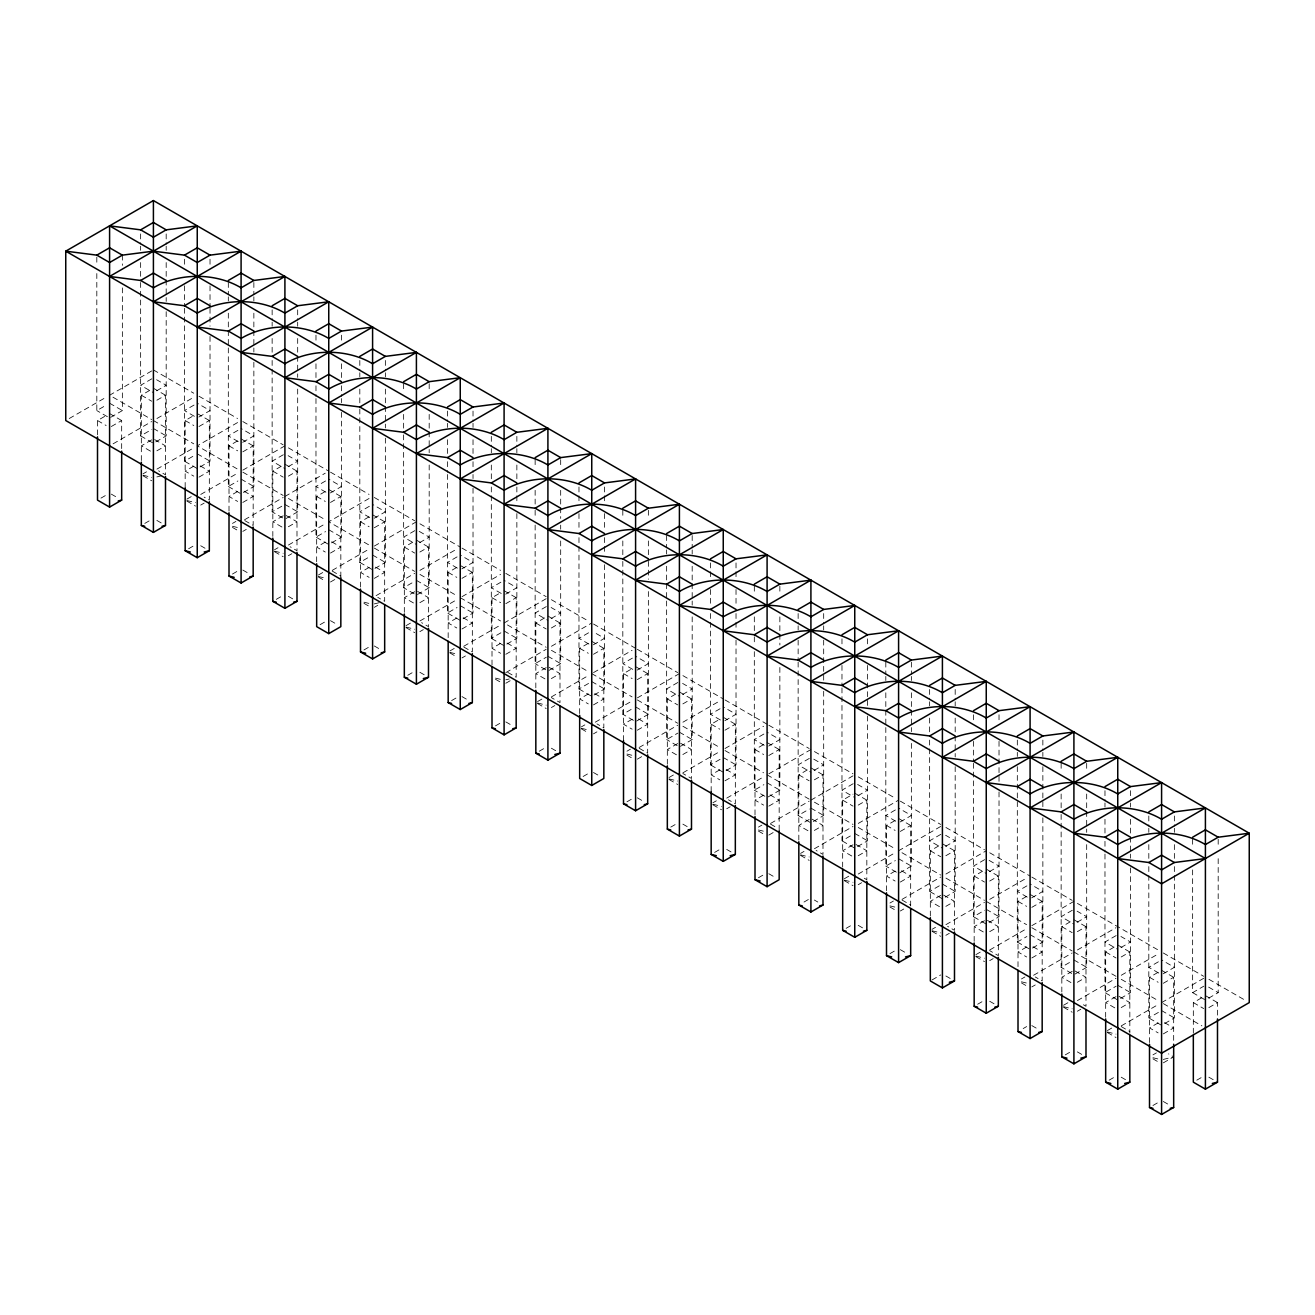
<?xml version="1.0" encoding="UTF-8"?>
<svg xmlns="http://www.w3.org/2000/svg" width="1315" height="1315" viewBox="0 0 1315 1315"><rect width="100%" height="100%" fill="white"/><g stroke="black" fill="none" stroke-linecap="round" stroke-linejoin="round"><path stroke-width="0.75" stroke-dasharray="5 3.75" d="M69.251 418.515L106.071 397.262M151.669 370.945L109.589 395.24L151.669 419.534M96.817 273.553L96.817 410.576L106.383 405.053M151.817 378.819L140.639 385.279L153.411 392.643M97.507 434.821L97.507 420.537L106.137 415.556M141.33 460.529L141.33 395.24L151.685 389.256M122.361 287.87L122.361 410.576L109.589 417.956L96.817 410.576M156.617 390.802L166.183 385.279L156.617 379.739M111.315 426.52L121.67 420.537L121.67 451.144M156.863 400.22L165.493 395.24L165.493 474.797L158.589 470.819M113.09 443.829L151.669 421.556M156.929 418.515L193.749 397.262M140.639 282.495L140.639 435.89L151.817 429.43M194.061 405.053L184.478 410.576L197.25 417.956M151.685 439.868L141.33 445.851L151.685 451.834M185.168 487.471L185.168 420.537L193.798 415.556M166.183 311.639L166.183 435.89L153.411 443.254L140.639 435.89M198.844 417.036L210.022 410.576L197.25 403.212M156.863 450.831L165.493 445.851L153.411 438.881M198.976 426.52L209.332 420.537L209.332 500.111L204.154 497.119M100.959 498.122L106.137 495.13M143.056 473.811L146.507 471.822M156.929 469.126L193.749 447.873M237.571 422.559L197.25 445.851L237.571 469.126M184.478 308.318L184.478 461.187L194.061 455.664M237.883 430.35L228.317 435.89L241.089 443.254M193.798 466.168L185.168 471.148L193.798 476.145M229.007 511.14L229.007 445.851L237.637 440.87M210.022 336.443L210.022 461.187L197.25 468.567L184.478 461.187M242.683 442.333L253.861 435.89L241.089 428.509M198.976 477.131L209.332 471.148L197.25 464.179M242.815 451.834L253.17 445.851L253.17 525.425L244.541 520.428M144.781 523.419L151.685 519.441M186.894 499.108L192.072 496.133M200.751 494.44L237.571 473.186M242.831 470.145L284.911 445.851M228.317 347.949L228.317 486.501L237.883 480.978M283.317 454.743L272.139 461.187L284.911 468.567M200.702 505.091L204.154 503.103M237.637 491.481L229.007 496.462L237.637 501.442M272.83 536.438L272.83 471.148L283.185 465.181M253.861 362.266L253.861 486.501L241.089 493.865L228.317 486.501M288.117 466.726L297.683 461.187L288.117 455.664M242.815 502.445L253.17 496.462L241.089 489.492M288.363 476.145L296.993 471.148L296.993 550.722L290.089 546.744M188.62 548.733L195.524 544.739M232.459 523.419L235.911 521.43M244.59 519.737L283.169 497.481M284.911 496.462L325.249 473.186M272.139 360.458L272.139 511.814L283.317 505.355M325.561 480.978L315.978 486.501L328.75 493.865M242.815 531.391L246.267 529.403M283.185 515.792L272.83 521.776L283.185 527.742M316.668 561.752L316.668 496.462L325.298 491.481M297.683 389.092L297.683 511.814L284.911 519.178L272.139 511.814M330.344 492.944L341.522 486.501L328.75 479.12M288.363 526.756L296.993 521.776L284.911 514.79M330.476 502.445L340.832 496.462L340.832 577.679M232.459 574.047L237.637 571.055M274.556 549.736L278.007 547.73M288.429 545.051L325.249 523.797M369.071 498.484L328.75 521.776L369.071 545.051M315.978 398.56L315.978 537.112L325.561 531.589M369.384 506.275L359.817 511.814L372.589 519.178M288.363 555.703L291.815 553.714M325.298 542.092L316.668 547.073L325.298 552.053M360.507 587.049L360.507 521.776L369.137 516.795M341.522 412.368L341.522 537.112L328.75 544.492L315.978 537.112M374.183 518.258L385.361 511.814L372.589 504.434M330.476 553.056L340.832 547.073L328.75 540.103M374.315 527.742L384.67 521.776L384.67 601.333L377.767 597.355M276.282 599.344L283.185 595.366M318.394 575.033L323.572 572.041M332.251 570.365L369.071 549.095M374.331 546.07L416.411 521.776M359.817 409.031L359.817 562.426L369.384 556.886M414.817 530.668L403.639 537.112L416.411 544.492M330.476 582.003L335.654 579.027M369.137 567.406L360.507 572.387L369.137 577.367M404.33 612.363L404.33 547.073L414.685 541.106M385.361 438.174L385.361 562.426L372.589 569.789L359.817 562.426M419.617 542.635L429.183 537.112L416.411 529.748M374.315 578.353L384.67 572.387L372.589 565.417M419.863 552.053L428.493 547.073L428.493 626.647L421.589 622.653M320.12 624.658L325.298 621.666M376.09 595.662L414.669 573.389M419.929 570.365L456.749 549.095M403.639 434.854L403.639 587.723L414.817 581.279M457.061 556.886L447.478 562.426L460.25 569.789M374.315 607.316L377.767 605.327M414.685 591.717L404.33 597.684L414.685 603.667M448.168 637.676L448.168 572.387L456.798 567.406M429.183 465.017L429.183 587.723L416.411 595.103L403.639 587.723M461.844 568.869L473.022 562.426L460.25 555.045M419.863 602.664L428.493 597.684L416.411 590.714M461.976 578.353L472.332 572.387L472.332 651.944L463.702 646.964M363.959 649.955L369.137 646.964M406.056 625.644L411.233 622.653M419.929 620.976L456.749 599.722M462.009 596.681L500.571 574.408M447.478 474.485L447.478 613.037L457.061 607.497M500.884 582.2L491.317 587.723L504.089 595.103M419.863 631.627L423.315 629.638M456.798 618.017L448.168 622.998L456.798 627.978M492.007 665.012L492.007 597.684L500.637 592.703M473.022 488.276L473.022 613.037L460.25 620.401L447.478 613.037M505.683 594.183L516.861 587.723L504.089 580.359M461.976 628.981L472.332 622.998L460.25 616.028M505.815 603.667L516.17 597.684L516.17 677.258L505.815 671.275M407.782 675.269L414.685 671.275M449.894 650.958L455.072 647.966M463.751 646.273L500.571 625.019M546.169 598.703L504.089 622.998L546.169 647.292M491.317 486.994L491.317 638.334L500.884 632.811M546.317 606.577L535.139 613.037L547.911 620.401M461.976 657.927L465.428 655.938M500.637 643.331L492.007 648.311L500.637 653.292M535.83 687.893L535.83 622.998L546.185 617.014M516.861 513.59L516.861 638.334L504.089 645.714L491.317 638.334M551.116 618.56L560.683 613.037L551.116 607.497M505.815 654.278L516.17 648.311L504.089 641.326M551.363 627.978L559.993 622.998L559.993 702.572L551.363 697.591M451.62 700.566L456.798 697.591M505.831 672.606L546.169 649.314M551.429 646.273L591.75 622.998M535.139 525.096L535.139 663.648L546.317 657.204M588.561 632.811L578.978 638.334L591.75 645.714M505.815 683.241L510.993 680.25M546.185 667.626L535.83 673.609L546.185 679.592M579.668 713.585L579.668 648.311L588.298 643.331M560.683 540.942L560.683 663.648L547.911 671.028L535.139 663.648M593.344 644.794L604.522 638.334L593.344 631.89M551.363 678.589L559.993 673.609L547.911 666.639M593.476 654.278L603.832 648.311L603.832 727.869L596.928 723.891M495.459 725.88L500.637 722.888M537.556 701.569L542.733 698.577M551.429 696.901L588.249 675.631M593.509 672.606L632.071 650.333M578.978 537.621L578.978 688.961L588.561 683.422M632.384 658.125L622.817 663.648L635.589 671.028M551.363 707.552L554.815 705.563M588.298 693.942L579.668 698.923L588.298 703.903M623.507 740.542L623.507 673.609L632.137 668.628M604.522 564.71L604.522 688.961L591.75 696.325L578.978 688.961M637.183 670.091L648.361 663.648L635.589 656.267M593.476 704.889L603.832 698.923L591.75 691.937M637.315 679.592L647.67 673.609L647.67 753.183L637.315 747.199M539.281 751.194L546.185 747.199M581.394 726.883L584.846 724.877M595.251 722.198L632.071 700.944M637.331 697.903L679.411 673.609M622.817 561.39L622.817 714.259L632.384 708.736M677.817 682.501L666.639 688.961L679.411 696.325M593.476 733.852L596.928 731.863M632.137 719.239L623.507 724.22L632.137 729.2M667.33 764.212L667.33 698.923L677.685 692.939M648.361 591.553L648.361 714.259L635.589 721.639L622.817 714.259M682.616 694.484L692.183 688.961L682.616 683.422M637.315 730.203L647.67 724.22L635.589 717.25M682.863 703.903L691.493 698.923L691.493 778.48L682.863 773.499M583.12 776.491L588.298 773.499M626.959 751.194L630.411 749.188M639.09 747.512L677.669 725.239M682.929 722.198L719.749 700.944M666.639 601.021L666.639 739.572L677.817 733.113M720.061 708.736L710.478 714.259L723.25 721.639M637.315 759.166L642.493 756.174M677.685 743.55L667.33 749.534L677.685 755.517M711.168 791.548L711.168 724.22L719.798 719.239M692.183 616.866L692.183 739.572L679.411 746.936L666.639 739.572M724.844 720.719L736.022 714.259L723.25 706.895M682.863 754.514L691.493 749.534L679.411 742.564M724.976 730.203L735.332 724.22L735.332 803.794L728.428 799.816M626.959 801.805L632.137 798.813M669.056 777.494L674.233 774.502M682.929 772.809L719.749 751.555M725.009 748.514L763.571 726.258M710.478 613.53L710.478 764.87L720.061 759.347M763.884 734.033L754.317 739.572L767.089 746.936M719.798 769.85L711.168 774.847L719.798 779.828M755.007 814.823L755.007 749.534L763.637 744.553M736.022 640.126L736.022 764.87L723.25 772.25L710.478 764.87M768.683 746.016L779.861 739.572L767.089 732.192M724.976 780.814L735.332 774.847L723.25 767.861M768.815 755.517L779.17 749.534L779.17 830.751M670.781 827.102L677.685 823.124M712.894 802.791L716.346 800.802M726.751 798.123L763.571 776.869M768.831 773.828L810.911 749.534M754.317 651.632L754.317 790.184L763.884 784.661M809.317 758.426L798.139 764.87L810.911 772.25M726.702 808.774L730.154 806.785M763.637 795.164L755.007 800.145L763.637 805.125M798.83 840.121L798.83 774.847L809.185 768.864M779.861 667.478L779.861 790.184L767.089 797.548L754.317 790.184M814.116 770.409L823.683 764.87L810.911 757.506M768.815 806.128L779.17 800.145L767.089 793.175M814.363 779.828L822.993 774.847L822.993 854.405L816.089 850.427M714.62 852.416L721.524 848.422M758.459 827.102L761.911 825.113M770.59 823.437L809.169 801.164M810.911 800.145L852.991 775.85M798.139 662.103L798.139 815.497L809.317 809.037M853.156 783.724L841.978 790.184L854.75 797.548M768.815 835.074L773.993 832.083M809.185 819.475L798.83 825.458L809.185 831.425M842.668 867.078L842.668 800.145L853.024 794.161M823.683 691.246L823.683 815.497L810.911 822.861L798.139 815.497M857.939 795.707L867.522 790.184L854.75 782.803M814.363 830.439L822.993 825.458L810.911 818.472M858.202 805.125L866.832 800.145L866.832 879.719L861.654 876.727M758.459 877.73L763.637 874.738M800.556 853.419L804.007 851.413M814.429 848.734L852.991 826.461M858.251 823.437L898.589 800.145M841.978 687.926L841.978 840.795L853.156 834.351M895.384 809.958L885.817 815.497L898.589 822.861M853.024 844.789L842.668 850.756L853.024 856.739M886.507 890.748L886.507 825.458L895.137 820.478M867.522 716.05L867.522 840.795L854.75 848.175L841.978 840.795M900.183 821.941L911.361 815.497L898.589 808.117M858.202 855.736L866.832 850.756L854.75 843.786M900.315 831.425L910.67 825.458L910.67 906.676M804.007 902.041L809.185 899.049M844.394 878.716L849.572 875.724M858.251 874.048L895.071 852.777M940.669 826.461L898.589 850.756L940.669 875.05M885.817 727.557L885.817 866.108L895.384 860.569M940.817 834.351L929.639 840.795L942.411 848.175M858.202 884.699L861.654 882.71M895.137 871.089L886.507 876.069L895.137 881.05M930.33 916.045L930.33 850.756L940.685 844.789M911.361 743.402L911.361 866.108L898.589 873.472L885.817 866.108M945.616 846.334L955.183 840.795L945.616 835.272M900.315 882.053L910.67 876.069L898.589 869.1M945.863 855.736L954.493 850.756L954.493 930.33L947.589 926.335M846.12 928.341L853.024 924.346M889.959 903.027L893.411 901.038M902.09 899.345L940.669 877.072M945.929 874.048L986.25 850.756M929.639 740.066L929.639 891.406L940.817 884.962M984.656 859.648L973.478 866.108L986.25 873.472M900.315 910.999L903.767 909.01M940.685 895.4L930.33 901.367L940.685 907.35M974.168 941.359L974.168 876.069L984.524 870.086M955.183 766.661L955.183 891.406L942.411 898.786L929.639 891.406M989.439 871.631L999.022 866.108L986.25 858.728M945.863 906.364L954.493 901.367L942.411 894.397M989.702 881.05L998.332 876.069L998.332 955.643L989.702 950.646M889.959 953.638L895.137 950.646M932.056 929.327L935.507 927.338M945.929 924.659L984.491 902.386M989.751 899.345L1026.571 878.091M973.478 763.325L973.478 916.719L984.656 910.259M1026.884 885.883L1017.317 891.406L1030.089 898.786M945.863 935.31L949.315 933.321M984.524 920.697L974.168 926.681L984.524 932.664M1018.007 966.657L1018.007 901.367L1026.637 896.386M999.022 791.959L999.022 916.719L986.25 924.083L973.478 916.719M1031.683 897.866L1042.861 891.406L1030.089 884.042M989.702 931.661L998.332 926.681L986.25 919.711M1031.815 907.35L1042.17 901.367L1042.17 980.941L1035.267 976.963M932.056 979.938L940.685 974.957M975.894 954.641L981.072 951.649M989.751 949.956L1026.571 928.702M1031.831 925.661L1073.911 901.367M1017.317 766.661L1017.317 942.017L1026.884 936.494M1072.317 910.259L1061.139 916.719L1073.911 924.083M989.702 960.624L993.154 958.619M1026.637 947.014L1018.007 951.994L1026.637 956.975M1061.83 991.97L1061.83 926.681L1072.185 920.697M1042.861 817.782L1042.861 942.017L1030.089 949.397L1017.317 942.017M1077.117 922.242L1086.683 916.719L1077.117 911.18M1031.815 957.961L1042.17 951.994L1030.089 945.008M1077.363 931.661L1085.993 926.681L1085.993 1006.254L1080.815 1003.263M977.62 1004.249L984.524 1000.271M1021.459 978.952L1024.911 976.963M1033.59 975.27L1072.169 952.997M1077.429 949.956L1115.991 927.7M1061.139 814.462L1061.139 967.33L1072.317 960.887M1116.156 935.573L1104.978 942.017L1117.75 949.397M1031.815 986.924L1035.267 984.935M1072.185 971.325L1061.83 977.292L1072.185 983.275M1105.668 1017.268L1105.668 951.994L1116.024 946.011M1086.683 844.625L1086.683 967.33L1073.911 974.711L1061.139 967.33M1120.939 947.556L1130.522 942.017L1120.939 936.494M1077.363 982.272L1085.993 977.292L1073.911 970.322M1121.202 956.975L1129.832 951.994L1129.832 1033.212M1023.185 1028.56L1026.637 1026.571M1063.556 1005.252L1068.733 1002.26M1077.429 1000.584L1115.991 978.311M1121.251 975.27L1158.071 954.016M1104.978 854.076L1104.978 992.644L1116.156 986.184M1158.384 961.807L1148.817 967.33L1161.589 974.711M1077.363 1011.235L1080.815 1009.246M1116.024 996.622L1105.668 1002.605L1116.024 1008.572M1149.507 1042.581L1149.507 977.292L1158.137 972.311M1130.522 867.884L1130.522 992.644L1117.75 1000.008L1104.978 992.644M1163.183 973.79L1174.361 967.33L1161.589 959.966M1121.202 1007.586L1129.832 1002.605L1117.75 995.619M1163.315 983.275L1173.67 977.292L1173.67 1042.581M1065.282 1054.877L1072.185 1050.882M1107.394 1030.566L1112.572 1027.574M1121.251 1025.881L1158.071 1004.627M1161.589 1002.605L1203.669 978.311M1148.817 866.601L1148.817 1017.942L1158.384 1012.418M1192.639 869.922L1192.639 992.644L1203.817 986.184M1158.137 1022.922L1149.507 1027.903L1158.137 1032.883M1193.33 1033.212L1193.33 1002.605L1203.685 996.622M1174.361 866.601L1174.361 1017.942L1161.589 1025.322L1148.817 1017.942M1208.617 998.167L1218.183 992.644L1218.183 855.621M1163.315 1033.886L1173.67 1027.903L1161.589 1020.933M1208.863 1007.586L1217.493 1002.605L1217.493 1016.889M1109.12 1080.174L1116.024 1076.196M1152.959 1054.877L1156.411 1052.871M1163.315 1062.849L1173.67 1056.866L1168.493 1053.874M1152.959 1105.488L1158.137 1102.496M1196.782 1080.174L1203.685 1076.196M156.863 476.934L162.041 475.652M374.315 603.897L381.219 602.188M505.815 679.822L509.267 678.967M1163.315 1059.43L1171.944 1057.293M143.056 475.225L151.685 477.361M186.894 500.538L195.524 502.675M232.459 526.279L237.637 527.545M274.556 551.149L283.185 553.286M318.394 576.463L325.298 578.173M363.959 602.188L369.137 603.47M406.056 627.074L414.685 629.211M449.894 652.371L456.798 654.081M495.459 678.113L500.637 679.395M537.556 702.999L546.185 705.136M581.394 728.296L588.298 730.006M626.959 754.037L632.137 755.32M669.056 778.907L677.685 781.044M712.894 804.221L721.524 806.358M758.459 829.962L763.637 831.228M800.556 854.832L809.185 856.969M844.394 880.146L853.024 882.283M889.959 905.871L895.137 907.153M932.056 930.757L940.685 932.894M975.894 956.071L984.524 958.191M1021.459 981.795L1026.637 983.078M1063.556 1006.682L1072.185 1008.819M1107.394 1031.979L1116.024 1034.116M1152.959 1057.72L1158.137 1059.002M153.411 369.926L193.749 393.218M199.009 396.242L237.571 418.515M242.831 421.556L283.169 444.832M288.429 447.873L328.75 471.148M330.509 472.167L369.071 494.44M374.331 497.481L414.669 520.756M419.929 523.797L460.25 547.073M462.009 548.092L500.571 570.365M505.831 573.389L546.169 596.681M551.429 599.722L588.249 620.976M593.509 624.017L635.589 648.311M637.331 649.314L677.669 672.606M682.929 675.631L723.25 698.923M725.009 699.925L767.089 724.22M768.831 725.239L809.169 748.514M814.429 751.555L852.991 773.828M858.251 776.869L895.071 798.123M900.331 801.164L940.669 824.439M945.929 827.48L984.491 849.753M989.751 852.777L1030.089 876.069M1031.831 877.072L1072.169 900.364M1077.429 903.405L1158.071 949.956M1163.331 952.997L1203.669 976.289M1208.929 979.313L1245.749 1000.584M1208.617 987.105L1218.183 992.644M153.411 388.254L165.493 395.24M197.25 413.567L209.332 420.537M241.089 438.881L253.17 445.851M284.911 464.179L296.993 471.148M328.75 489.492L340.832 496.462M372.589 514.79L384.67 521.776M416.411 540.103L428.493 547.073M460.25 565.417L472.332 572.387M504.089 590.714L516.17 597.684M547.911 616.028L559.993 622.998M591.75 641.326L603.832 648.311M635.589 666.639L647.67 673.609M679.411 691.937L691.493 698.923M723.25 717.25L735.332 724.22M767.089 742.564L779.17 749.534M810.911 767.861L822.993 774.847M854.75 793.175L866.832 800.145M898.589 818.472L910.67 825.458M942.411 843.786L954.493 850.756M986.25 869.1L998.332 876.069M1030.089 894.397L1042.17 901.367M1073.911 919.711L1085.993 926.681M1117.75 945.008L1129.832 951.994M1161.589 970.322L1173.67 977.292M1205.411 995.619L1217.493 1002.605M1192.639 992.644L1205.411 1000.008M141.33 395.24L151.685 401.207M185.168 420.537L193.798 425.518M229.007 445.851L237.637 450.831M272.83 471.148L283.185 477.131M316.668 496.462L325.298 501.442M360.507 521.776L369.137 526.756M404.33 547.073L414.685 553.056M448.168 572.387L456.798 577.367M492.007 597.684L500.637 602.664M535.83 622.998L546.185 628.981M579.668 648.311L588.298 653.292M623.507 673.609L632.137 678.589M667.33 698.923L677.685 704.889M711.168 724.22L719.798 729.2M755.007 749.534L763.637 754.514M798.83 774.847L809.185 780.814M842.668 800.145L853.024 806.128M886.507 825.458L895.137 830.439M930.33 850.756L940.685 856.739M974.168 876.069L984.524 882.053M1018.007 901.367L1026.637 906.364M1061.83 926.681L1072.185 932.664M1105.668 951.994L1116.024 957.961M1149.507 977.292L1158.137 982.272M1193.33 1002.605L1203.685 1008.572M153.411 420.537L193.749 443.829M242.831 472.167L283.169 495.443M288.429 498.484L325.249 519.737M374.331 548.092L414.669 571.368M419.929 574.408L456.749 595.662M460.25 597.684L500.571 620.976M551.429 650.333L588.249 671.587M591.75 673.609L632.071 696.901M637.331 699.925L677.669 723.217M682.929 726.258L719.749 747.512M725.009 750.553L763.571 772.809M767.089 774.847L809.169 799.142M814.429 802.166L852.991 824.439M858.251 827.48L895.071 848.734M945.929 878.091L984.491 900.364M986.25 901.367L1026.571 924.659M1031.831 927.7L1072.169 950.975M1073.911 951.994L1115.991 976.289M1121.251 979.313L1158.071 1000.584M1163.331 1003.608L1201.91 1025.881M109.589 403.212L122.361 410.576M153.411 428.509L166.183 435.89M197.25 453.823L210.022 461.187M241.089 479.12L253.861 486.501M284.911 504.434L297.683 511.814M328.75 529.748L341.522 537.112M372.589 555.045L385.361 562.426M416.411 580.359L429.183 587.723M460.25 605.656L473.022 613.037M504.089 630.97L516.861 638.334M547.911 656.267L560.683 663.648M591.75 681.581L604.522 688.961M635.589 706.895L648.361 714.259M679.411 732.192L692.183 739.572M723.25 757.506L736.022 764.87M767.089 782.803L779.861 790.184M810.911 808.117L823.683 815.497M854.75 833.431L867.522 840.795M898.589 858.728L911.361 866.108M942.411 884.042L955.183 891.406M986.25 909.339L999.022 916.719M1030.089 934.653L1042.861 942.017M1073.911 959.966L1086.683 967.33M1117.75 985.264L1130.522 992.644M1161.589 1010.577L1174.361 1017.942M109.589 413.567L121.67 420.537M97.507 420.537L106.137 425.518M332.202 571.055L340.832 576.036M770.541 824.127L775.719 827.102M902.041 900.035L910.67 905.016M1121.202 1026.571L1129.832 1031.552M1208.863 1077.182L1214.041 1080.174M143.056 475.8L151.685 480.78M186.894 501.114L195.524 506.094M232.459 527.414L237.637 530.405M274.556 551.725L283.185 556.705M318.394 577.022L325.298 581.016M363.959 603.338L369.137 606.314M406.056 627.649L414.685 632.63M449.894 652.947L456.798 656.941M495.459 679.247L500.637 682.238M537.556 703.558L546.185 708.538M581.394 728.872L588.298 732.85M626.959 755.172L632.137 758.163M669.056 779.483L677.685 784.463M712.894 804.796L721.524 809.777M758.459 831.096L763.637 834.088M800.556 855.408L809.185 860.388M844.394 880.705L853.024 885.685M889.959 907.021L895.137 909.996M932.056 931.332L940.685 936.313M975.894 956.63L984.524 961.61M1021.459 982.93L1026.637 985.921M1063.556 1007.241L1072.185 1012.221M1107.394 1032.554L1116.024 1037.535M1152.959 1058.854L1158.137 1061.846M111.315 494.128L118.219 498.122M156.863 520.428L162.041 523.419M200.702 545.741L205.88 548.733M242.815 570.053L249.718 574.047M288.363 596.353L293.541 599.344M330.476 620.664L337.38 624.658M374.315 645.977L381.219 649.955M419.863 672.277L425.041 675.269M461.976 696.588L468.88 700.566M505.815 721.902L512.719 725.88M551.363 748.202L556.541 751.194M593.476 772.513L600.38 776.491M637.315 797.811L644.219 801.805M682.863 824.127L688.041 827.102M726.702 849.424L731.88 852.416M768.815 873.735L775.719 877.73M814.363 900.035L817.815 902.041M858.202 925.349L863.38 928.341M900.315 949.66L907.218 953.638M945.863 975.96L951.041 978.952M989.702 1001.274L994.88 1004.249M1031.815 1025.585L1036.993 1028.56M1077.363 1051.885L1082.541 1054.877M1121.202 1077.182L1126.38 1080.174M1163.315 1101.493L1170.218 1105.488M1218.183 839.249L1218.183 847.435M1192.639 839.249L1192.639 847.435M1174.361 815.99L1174.361 826.215M1174.361 828.269L1174.361 832.346M1174.361 844.625L1174.361 858.942M1148.817 815.99L1148.817 826.215M1148.817 828.269L1148.817 832.346M1148.817 844.625L1148.817 858.942M1130.522 790.677L1130.522 800.917M1130.522 802.955L1130.522 807.048M1130.522 819.311L1130.522 833.628M1130.522 837.211L1130.522 852.038M1130.522 854.076L1130.522 858.169M1104.978 790.677L1104.978 800.917M1104.978 802.955L1104.978 807.048M1104.978 819.311L1104.978 833.628M1104.978 841.304L1104.978 852.038M1086.683 763.325L1086.683 771.511M1086.683 794.013L1086.683 832.346M1061.139 763.325L1061.139 771.511M1061.139 794.013L1061.139 812.407M1042.861 740.066L1042.861 750.29M1042.861 752.344L1042.861 756.437M1042.861 766.661L1042.861 807.558M1017.317 740.066L1017.317 750.29M1017.317 752.344L1017.317 756.437M999.022 714.768L999.022 720.899M999.022 741.348L999.022 781.735M973.478 714.768L973.478 720.899M973.478 741.348L973.478 761.796M955.183 689.455L955.183 699.679M955.183 701.733L955.183 705.81M955.183 718.089L955.183 732.406M955.183 735.973L955.183 756.947M929.639 689.455L929.639 699.679M929.639 701.733L929.639 705.81M929.639 718.089L929.639 732.406M911.361 662.103L911.361 674.381M911.361 676.42L911.361 680.513M911.361 692.775L911.361 725.502M911.361 727.557L911.361 731.633M885.817 662.103L885.817 674.381M885.817 676.42L885.817 680.513M885.817 692.775L885.817 725.502M867.522 638.843L867.522 644.975M867.522 665.423L867.522 705.81M841.978 638.843L841.978 644.975M841.978 665.423L841.978 685.888M823.683 613.53L823.683 623.754M823.683 625.809L823.683 629.901M823.683 640.126L823.683 681.022M798.139 613.53L798.139 623.754M798.139 625.809L798.139 629.901M798.139 640.126L798.139 660.574M779.861 586.178L779.861 594.364M779.861 616.866L779.861 644.975M754.317 586.178L754.317 594.364M754.317 616.866L754.317 635.26M754.317 636.805L754.317 644.975M736.022 562.919L736.022 579.29M736.022 589.514L736.022 605.87M736.022 613.53L736.022 630.411M710.478 562.919L710.478 579.29M710.478 589.514L710.478 605.87M692.183 535.567L692.183 547.845M692.183 549.884L692.183 553.977M692.183 566.239L692.183 598.966M692.183 601.021L692.183 605.097M666.639 535.567L666.639 547.845M666.639 549.884L666.639 553.977M666.639 566.239L666.639 598.966M648.361 510.269L648.361 518.439M648.361 540.942L648.361 559.352M648.361 561.39L648.361 579.29M622.817 510.269L622.817 518.439M622.817 540.942L622.817 559.352M604.522 486.994L604.522 503.366M604.522 513.59L604.522 529.945M604.522 537.621L604.522 554.486M578.978 486.994L578.978 503.366M578.978 513.59L578.978 529.945M560.683 459.642L560.683 467.828M560.683 490.331L560.683 518.439M560.683 525.096L560.683 529.189M535.139 459.642L535.139 467.828M535.139 490.331L535.139 508.724M535.139 510.269L535.139 518.439M516.861 436.383L516.861 446.607M516.861 448.662L516.861 452.755M516.861 465.017L516.861 479.334M516.861 486.994L516.861 503.875M491.317 436.383L491.317 446.607M491.317 448.662L491.317 452.755M491.317 465.017L491.317 479.334M473.022 411.085L473.022 421.31M473.022 423.348L473.022 427.441M473.022 439.72L473.022 454.02M473.022 461.697L473.022 472.43M473.022 474.485L473.022 478.561M447.478 411.085L447.478 421.31M447.478 423.348L447.478 427.441M447.478 439.72L447.478 454.02M447.478 461.697L447.478 472.43M429.183 383.733L429.183 391.903M429.183 414.406L429.183 452.755M403.639 383.733L403.639 391.903M403.639 414.406L403.639 432.816M385.361 360.458L385.361 370.699M385.361 372.737L385.361 376.83M385.361 389.092L385.361 427.95M359.817 360.458L359.817 370.699M359.817 372.737L359.817 376.83M359.817 389.092L359.817 407.502M341.522 335.161L341.522 341.292M341.522 363.795L341.522 378.112M341.522 385.772L341.522 396.505M341.522 398.56L341.522 402.653M315.978 335.161L315.978 341.292M315.978 363.795L315.978 378.112M315.978 385.772L315.978 396.505M297.683 309.847L297.683 320.071M297.683 322.126L297.683 326.219M297.683 338.481L297.683 352.798M297.683 356.381L297.683 377.339M272.139 309.847L272.139 320.071M272.139 322.126L272.139 326.219M272.139 338.481L272.139 352.798M253.861 282.495L253.861 294.774M253.861 296.812L253.861 300.905M253.861 313.184L253.861 345.894M253.861 347.949L253.861 352.042M228.317 282.495L228.317 294.774M228.317 296.812L228.317 300.905M228.317 313.184L228.317 345.894M210.022 259.236L210.022 265.367M210.022 285.832L210.022 306.28M210.022 308.318L210.022 326.219M184.478 259.236L184.478 265.367M184.478 285.832L184.478 306.28M166.183 233.939L166.183 244.163M166.183 246.201L166.183 250.294M166.183 262.556L166.183 301.414M140.639 233.939L140.639 244.163M140.639 246.201L140.639 250.294M140.639 262.556L140.639 280.966M122.361 255.143L122.361 265.367M96.817 257.198L96.817 265.367"/><path stroke-width="1.5" d="M153.411 200.554L65.75 251.165L65.75 420.537L1161.589 1053.216L1249.25 1002.605L1249.25 833.217L153.411 200.554L153.411 236.782M1161.589 869.462L1161.589 782.606L1073.911 833.217L1104.978 837.211L1117.75 844.575C1143.195 829.288 1179.966 829.288 1205.411 844.575L1218.183 837.211L1249.25 833.217L1161.589 883.828L65.75 251.165L96.817 255.143L109.589 247.779L122.361 255.143L153.411 251.165L184.478 255.143L197.25 262.523L210.022 255.143L241.089 251.165L241.089 338.004M121.67 451.144L121.67 500.111L109.589 507.08L109.589 225.851L140.639 229.846L153.411 222.465L166.183 229.846L197.25 225.851L197.25 262.096M122.361 255.143L109.589 262.523L96.817 255.143M140.639 229.846L153.411 237.21L166.183 229.846M197.25 225.851L109.589 276.462L140.639 280.457L153.411 287.821C178.873 272.534 215.627 272.534 241.089 287.821L253.861 280.457L284.911 276.462L284.911 312.707M140.639 280.457L153.411 273.076L166.183 280.457M184.478 255.143L197.25 247.779L210.022 255.143M241.089 251.165L153.411 301.776L184.478 305.754L197.25 313.134C222.695 297.847 259.466 297.847 284.911 313.134L297.683 305.754L328.75 301.776L328.75 338.004M184.478 305.754L197.25 298.39L210.022 305.754M228.317 280.457L241.089 273.076L253.861 280.457M284.911 276.462L197.25 327.09L228.317 331.068L241.089 338.448C266.534 323.145 303.305 323.145 328.75 338.448L341.522 331.068L372.589 327.09L372.589 413.929M228.317 331.068L241.089 323.704L253.861 331.068M272.139 305.754L284.911 298.39L297.683 305.754M328.75 301.776L241.089 352.387L272.139 356.381L284.911 363.745C310.373 348.459 347.127 348.459 372.589 363.745L385.361 356.381L416.411 352.387L416.411 439.243M272.139 356.381L284.911 349.001L297.683 356.381M315.978 331.068L328.75 323.704L341.522 331.068M372.589 327.09L284.911 377.701L315.978 381.679L328.75 389.059C354.195 373.772 390.966 373.772 416.411 389.059L429.183 381.679L460.25 377.701L460.25 413.929M315.978 381.679L328.75 374.315L341.522 381.679M359.817 356.381L372.589 349.001L385.361 356.381M416.411 352.387L328.75 402.998L359.817 406.993L372.589 414.357C398.034 399.07 434.805 399.07 460.25 414.357L473.022 406.993L504.089 402.998L504.089 439.243M359.817 406.993L372.589 399.612L385.361 406.993M403.639 381.679L416.411 374.315L429.183 381.679M141.33 462.173L141.33 525.425L153.411 532.394L165.493 525.425L165.493 476.457M460.25 377.701L372.589 428.312L403.639 432.29L416.411 439.67C441.873 424.383 478.627 424.383 504.089 439.67L516.861 432.29L547.911 428.312L547.911 464.54M403.639 432.29L416.411 424.926L429.183 432.29M447.478 406.993L460.25 399.612L473.022 406.993M185.168 487.865L185.168 550.722L197.25 557.692L209.332 550.722L209.332 501.755M504.089 402.998L416.411 453.626L447.478 457.604L460.25 464.984C485.695 449.681 522.466 449.681 547.911 464.984L560.683 457.604L591.75 453.626L591.75 540.465M447.478 457.604L460.25 450.223L473.022 457.604M491.317 432.29L504.089 424.926L516.861 432.29M229.007 512.784L229.007 576.036L241.089 583.005L253.17 576.036L253.17 527.068M547.911 428.312L460.25 478.923L491.317 482.917L504.089 490.281C529.534 474.994 566.305 474.994 591.75 490.281L604.522 482.917L635.589 478.923L635.589 515.168M491.317 482.917L504.089 475.537L516.861 482.917M535.139 457.604L547.911 450.223L560.683 457.604M272.83 538.098L272.83 601.333L284.911 608.319L296.993 601.333L296.993 552.366M591.75 453.626L504.089 504.237L535.139 508.215L547.911 515.595C573.373 500.308 610.127 500.308 635.589 515.595L648.361 508.215L679.411 504.237L679.411 540.465M535.139 508.215L547.911 500.851L560.683 508.215M578.978 482.917L591.75 475.537L604.522 482.917M316.668 563.79L316.668 626.647L328.75 633.616L340.832 626.647L340.832 577.679M635.589 478.923L547.911 529.534L578.978 533.528L591.75 540.892C617.195 525.606 653.966 525.606 679.411 540.892L692.183 533.528L723.25 529.534L723.25 565.779M578.978 533.528L591.75 526.148L604.522 533.528M622.817 508.215L635.589 500.851L648.361 508.215M360.507 589.104L360.507 651.944L372.589 658.93L384.67 651.944L384.67 605.031M679.411 504.237L591.75 554.848L622.817 558.826L635.589 566.206C661.034 550.919 697.805 550.919 723.25 566.206L736.022 558.826L767.089 554.848L767.089 641.687M622.817 558.826L635.589 551.462L648.361 558.826M666.639 533.528L679.411 526.148L692.183 533.528M404.33 614.006L404.33 677.258L416.411 684.227L428.493 677.258L428.493 628.291M723.25 529.534L635.589 580.145L666.639 584.139L679.411 591.503C704.873 576.217 741.627 576.217 767.089 591.503L779.861 584.139L810.911 580.145L810.911 616.39M666.639 584.139L679.411 576.759L692.183 584.139M710.478 558.826L723.25 551.462L736.022 558.826M448.168 641.358L448.168 702.572L460.25 709.541L472.332 702.572L472.332 653.604M767.089 554.848L679.411 605.459L710.478 609.437L723.25 616.817C748.695 601.53 785.466 601.53 810.911 616.817L823.683 609.437L854.75 605.459L854.75 641.687M710.478 609.437L723.25 602.073L736.022 609.437M754.317 584.139L767.089 576.759L779.861 584.139M492.007 666.672L492.007 727.869L504.089 734.855L516.17 727.869L516.17 680.94M810.911 580.145L723.25 630.773L754.317 634.751L767.089 642.131C792.534 626.844 829.305 626.844 854.75 642.131L867.522 634.751L898.589 630.773L898.589 667.001M754.317 634.751L767.089 627.387L779.861 634.751M798.139 609.437L810.911 602.073L823.683 609.437M535.83 690.326L535.83 753.183L547.911 760.152L559.993 753.183L559.993 706.254M854.75 605.459L767.089 656.07L798.139 660.064L810.911 667.428C836.373 652.141 873.127 652.141 898.589 667.428L911.361 660.064L942.411 656.07L942.411 742.926M798.139 660.064L810.911 652.684L823.683 660.064M841.978 634.751L854.75 627.387L867.522 634.751M579.668 715.245L579.668 778.48L591.75 785.466L603.832 778.48L603.832 729.529M898.589 630.773L810.911 681.384L841.978 685.362L854.75 692.742C880.195 677.455 916.966 677.455 942.411 692.742L955.183 685.362L986.25 681.384L986.25 768.223M841.978 685.362L854.75 677.998L867.522 685.362M885.817 660.064L898.589 652.684L911.361 660.064M623.507 740.542L623.507 803.794L635.589 810.763L647.67 803.794L647.67 754.826M942.411 656.07L854.75 706.681L885.817 710.675L898.589 718.039C924.034 702.752 960.805 702.752 986.25 718.039L999.022 710.675L1030.089 706.681L1030.089 742.926M885.817 710.675L898.589 703.295L911.361 710.675M929.639 685.362L942.411 677.998L955.183 685.362M667.33 765.856L667.33 829.107L679.411 836.077L691.493 829.107L691.493 780.14M986.25 681.384L898.589 731.995L929.639 735.973L942.411 743.353C967.873 728.066 1004.627 728.066 1030.089 743.353L1042.861 735.973L1073.911 731.995L1073.911 768.223M929.639 735.973L942.411 728.609L955.183 735.973M973.478 710.675L986.25 703.295L999.022 710.675M711.168 791.548L711.168 854.405L723.25 861.374L735.332 854.405L735.332 805.438M1030.089 706.681L942.411 757.309L973.478 761.286L986.25 768.667C1011.695 753.364 1048.466 753.364 1073.911 768.667L1086.683 761.286L1117.75 757.309L1117.75 793.537M973.478 761.286L986.25 753.906L999.022 761.286M1017.317 735.973L1030.089 728.609L1042.861 735.973M755.007 816.467L755.007 879.719L767.089 886.688L779.17 879.719L779.17 830.751M1073.911 731.995L986.25 782.606L1017.317 786.6L1030.089 793.964C1055.534 778.677 1092.305 778.677 1117.75 793.964L1130.522 786.6L1161.589 782.606M1017.317 786.6L1030.089 779.22L1042.861 786.6M1061.139 761.286L1073.911 753.906L1086.683 761.286M798.83 841.781L798.83 905.016L810.911 912.002L822.993 905.016L822.993 856.049M1117.75 757.309L1030.089 807.92L1061.139 811.897L1073.911 819.278C1099.373 803.991 1136.127 803.991 1161.589 819.278L1174.361 811.897L1205.411 807.92L1205.411 844.148M1061.139 811.897L1073.911 804.533L1086.683 811.897M1104.978 786.6L1117.75 779.22L1130.522 786.6M842.668 869.116L842.668 930.33L854.75 937.299L866.832 930.33L866.832 881.362M1104.978 837.211L1117.75 829.831L1130.522 837.211M1148.817 811.897L1161.589 804.533L1174.361 811.897M886.507 892.786L886.507 955.643L898.589 962.613L910.67 955.643L910.67 908.714M1205.411 807.92L1117.75 858.531L1148.817 862.509L1161.589 869.889L1174.361 862.509L1205.411 858.531L109.589 225.851M1148.817 862.509L1161.589 855.144L1174.361 862.509M1192.639 837.211L1205.411 829.831L1218.183 837.211M930.33 917.689L930.33 980.941L942.411 987.91L954.493 980.941L954.493 931.973M974.168 943.003L974.168 1006.254L986.25 1013.224L998.332 1006.254L998.332 957.287M1018.007 970.355L1018.007 1031.552L1030.089 1038.538L1042.17 1031.552L1042.17 982.584M1061.83 994.009L1061.83 1056.866L1073.911 1063.835L1085.993 1056.866L1085.993 1009.936M1105.668 1018.928L1105.668 1082.163L1117.75 1089.149L1129.832 1082.163L1129.832 1035.25M1149.507 1044.225L1149.507 1107.477L1161.589 1114.446L1173.67 1107.477L1173.67 1044.225M1193.33 1035.25L1193.33 1082.163L1205.411 1089.149L1217.493 1082.163L1217.493 1018.928M118.219 500.966L121.67 500.111M162.041 526.279L165.493 525.425M204.154 552.004L209.332 550.722M249.718 576.89L253.17 576.036M293.541 602.188L296.993 601.333M381.219 652.799L384.67 651.944M423.315 678.54L428.493 677.258M468.88 703.426L472.332 702.572M512.719 728.724L516.17 727.869M554.815 754.465L559.993 753.183M644.219 804.649L647.67 803.794M688.041 829.962L691.493 829.107M730.154 855.687L735.332 854.405M819.541 905.871L822.993 905.016M863.38 931.184L866.832 930.33M905.493 956.909L910.67 955.643M949.315 982.223L954.493 980.941M994.88 1007.109L998.332 1006.254M1038.718 1032.407L1042.17 1031.552M1080.815 1058.148L1085.993 1056.866M1124.654 1083.445L1129.832 1082.163M1212.315 1083.445L1217.493 1082.163M1170.218 1108.331L1173.67 1107.477M141.33 525.425L144.781 526.279M185.168 550.722L190.346 552.004M229.007 576.036L234.185 577.318M272.83 601.333L276.282 602.188M360.507 651.944L365.685 653.226M404.33 677.258L407.782 678.113M448.168 702.572L451.62 703.426M492.007 727.869L495.459 728.724M535.83 753.183L539.281 754.037M623.507 803.794L626.959 804.649M667.33 829.107L670.781 829.962M711.168 854.405L716.346 855.687M755.007 879.719L760.185 881.001M798.83 905.016L802.282 905.871M842.668 930.33L846.12 931.184M886.507 955.643L891.685 956.909M974.168 1006.254L977.62 1007.109M1018.007 1031.552L1021.459 1032.407M1061.83 1056.866L1067.007 1058.148M1105.668 1082.163L1110.846 1083.445M1149.507 1107.477L1152.959 1108.331M109.589 507.08L97.507 500.111L97.507 436.859M1205.411 844.575L1205.411 1089.149M1161.589 869.889L1161.589 1114.446M1117.75 793.964L1117.75 844.148M1117.75 844.575L1117.75 1089.149M1073.911 768.667L1073.911 1063.835M1030.089 743.353L1030.089 1038.538M986.25 768.667L986.25 1013.224M942.411 743.353L942.411 987.91M898.589 667.428L898.589 962.613M854.75 642.131L854.75 937.299M810.911 616.817L810.911 667.001M810.911 667.428L810.911 912.002M767.089 642.131L767.089 886.688M723.25 566.206L723.25 616.39M723.25 616.817L723.25 861.374M679.411 540.892L679.411 836.077M635.589 515.595L635.589 565.779M635.589 566.206L635.589 810.763M591.75 540.892L591.75 785.466M547.911 464.984L547.911 515.168M547.911 515.595L547.911 760.152M504.089 439.67L504.089 734.855M460.25 414.357L460.25 464.54M460.25 464.984L460.25 709.541M416.411 439.67L416.411 684.227M372.589 414.357L372.589 658.93M328.75 338.448L328.75 633.616M284.911 313.134L284.911 608.319M241.089 338.448L241.089 583.005M197.25 262.523L197.25 312.707M197.25 313.134L197.25 557.692M153.411 237.21L153.411 532.394"/></g></svg>
